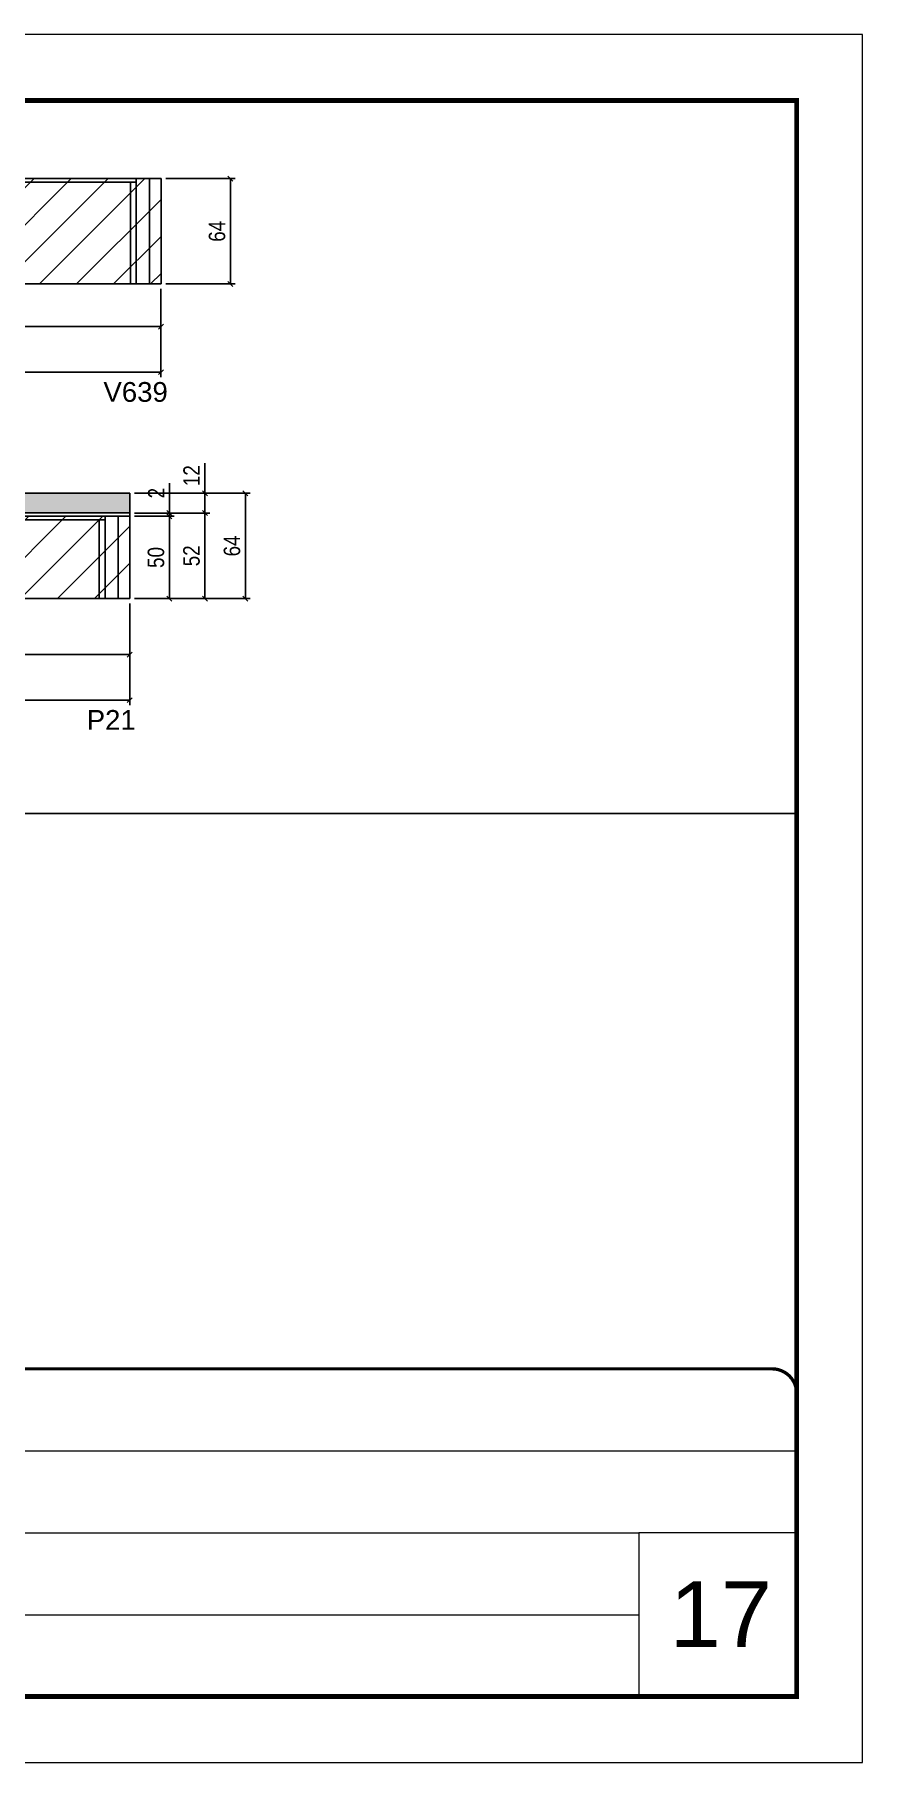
# Model space of a CAD drawing. Extents: x 3309 to 9590, y -2522 to 14608.
# Drawn here: x 4291 to 4794, y 8964 to 10014 of the extents above; entities that cross this region are included whole.
import ezdxf

# ---------------------------------------------------------------- set-up
doc = ezdxf.new("R2010")
doc.units = 0
doc.linetypes.add('CONTINUO', pattern=[0])
doc.linetypes.add('DASHED', pattern=[0.75, 0.5, -0.25])
for name, color, linetype in [('5', 5, 'Continuous'), ('COTA', 241, 'Continuous'), ('Painéis', 200, 'Continuous'), ('SARR_2.2x7', 40, 'Continuous'), ('SARR_3.5x7', 81, 'Continuous')]:
    doc.layers.add(name, color=color, linetype=linetype)
for name, color, linetype, lineweight in [('CARIMBO', 255, 'Continuous', 9), ('Folhas', 255, 'Continuous', 9), ('Hachura', 251, 'Continuous', 9), ('SARRAFO DE PRESSAO', 251, 'DASHED', 9)]:
    doc.layers.add(name, color=color, linetype=linetype, lineweight=lineweight)
doc.styles.add('ARIAL', font='arial.ttf')
doc.styles.add('COTA TECNICA', font='techl___.ttf', dxfattribs={"height": 10})
doc.styles.get("Standard").update_dxf_attribs({"font": 'arial.ttf'})
doc.dimstyles.new('PAINEL', dxfattribs={"dimtxt": 10, "dimasz": 3, "dimexe": 3, "dimexo": 3, "dimgap": 3, "dimtad": 1, "dimdec": 1, "dimzin": 12, "dimdsep": 46, "dimtxsty": 'COTA TECNICA', "dimblk1": 'OBLIQUE', "dimblk2": 'OBLIQUE', "dimsah": 1, "dimcen": 0.9, "dimclrd": 4, "dimclre": 4, "dimclrt": 240, "dimadec": 1, "dimazin": 3, "dimtfac": 1, "dimtdec": 1, "dimtmove": 0, "dimatfit": 3, "dimfxl": 1, "dimtolj": 1, "dimtzin": 12, "dimarcsym": 0})

# ---------------------------------------------------------------- blocks, each defined once
blk = doc.blocks.new('9999999999')
at = {"color": 30, "linetype": 'CONTINUO'}
for p, q in [((98564.6, 34379.6), (99584, 34379.6)), ((98564.6, 34329.8), (99488, 34329.8)), ((99584, 34329.8), (99488, 34329.8)), ((99488, 34329.8), (99488, 34230.2)), ((98564.6, 34280), (99488, 34280))]:
    blk.add_line(p, q, dxfattribs=at)
at = {"color": 30, "linetype": 'CONTINUO', "const_width": 2}
blk.add_lwpolyline([(99584, 34230.2), (99584, 34414.4, 0.414214), (99569, 34429.4), (98229, 34429.4, 0.414214), (98214, 34414.4), (98214, 34245.2, 0.414214), (98229, 34230.2), (99584, 34230.2)], format="xyb", dxfattribs=at)
at = {"layer": 'Folhas'}
blk.add_lwpolyline([(98139, 34190.2), (99624, 34190.2), (99624, 35240.2), (98139, 35240.2)], close=True, dxfattribs=at)
at = {"layer": 'Folhas', "color": 30, "const_width": 3}
blk.add_lwpolyline([(98214, 34230.2), (99584, 34230.2), (99584, 35200.2), (98214, 35200.2)], close=True, dxfattribs=at)
blk = doc.blocks.new('_Oblique')
at = {"color": 0, "linetype": 'ByBlock', "lineweight": -2}
blk.add_line((-0.5, -0.5), (0.5, 0.5), dxfattribs=at)
blk = doc.blocks.new('*D421')
at = {"layer": 'COTA', "color": 4, "linetype": 'ByBlock', "lineweight": -2, "transparency": 16777216}
for p, q in [((3772, 9859), (3772, 9805.4)), ((4368, 9859), (4368, 9805.4)), ((4368, 9808.4), (3772, 9808.4))]:
    blk.add_line(p, q, dxfattribs=at)
at = {"layer": 'Defpoints', "color": 0, "linetype": 'ByBlock', "transparency": 16777216}
for p in [(3772, 9862), (4368, 9862), (3772, 9808.4)]:
    blk.add_point(p, dxfattribs=at)
at = {"layer": 'COTA', "color": 4, "linetype": 'ByBlock', "lineweight": -2, "transparency": 16777216, "xscale": 3, "yscale": 3, "zscale": 3, "rotation": 180}
blk.add_blockref('_Oblique', (3772, 9808.4), dxfattribs=at)
at = {"layer": 'COTA', "color": 4, "linetype": 'ByBlock', "lineweight": -2, "transparency": 16777216, "xscale": 3, "yscale": 3, "zscale": 3}
blk.add_blockref('_Oblique', (4368, 9808.4), dxfattribs=at)
at = {"layer": 'COTA', "color": 240, "linetype": 'ByBlock', "transparency": 16777216, "insert": (4070, 9816.5), "char_height": 10, "attachment_point": 5, "style": 'COTA TECNICA'}
blk.add_mtext('\\A1;596', dxfattribs=at)
blk = doc.blocks.new('*D422')
at = {"layer": 'COTA', "color": 4, "lineweight": -2, "transparency": 16777216}
for p, q in [((4154, 9859), (4154, 9833.1)), ((4368, 9859), (4368, 9833.1)), ((4154, 9836.1), (4368, 9836.1))]:
    blk.add_line(p, q, dxfattribs=at)
at = {"layer": 'Defpoints', "color": 0, "transparency": 16777216}
for p in [(4154, 9862, 0), (4368, 9862, 0), (4368, 9836.1)]:
    blk.add_point(p, dxfattribs=at)
at = {"layer": 'COTA', "color": 4, "lineweight": -2, "transparency": 16777216, "xscale": 3, "yscale": 3, "zscale": 3, "rotation": 180}
blk.add_blockref('_Oblique', (4154, 9836.1), dxfattribs=at)
at = {"layer": 'COTA', "color": 4, "lineweight": -2, "transparency": 16777216, "xscale": 3, "yscale": 3, "zscale": 3}
blk.add_blockref('_Oblique', (4368, 9836.1), dxfattribs=at)
at = {"layer": 'COTA', "color": 240, "transparency": 16777216, "insert": (4261, 9844.2), "char_height": 10, "attachment_point": 5, "style": 'COTA TECNICA'}
blk.add_mtext('\\A1;214', dxfattribs=at)
blk = doc.blocks.new('*D423')
at = {"layer": 'COTA', "color": 4, "lineweight": -2, "transparency": 16777216}
for p, q in [((4371, 9926), (4413.2, 9926)), ((4410.2, 9926), (4410.2, 9862)), ((4371, 9862), (4413.2, 9862))]:
    blk.add_line(p, q, dxfattribs=at)
at = {"layer": 'Defpoints', "color": 0, "transparency": 16777216}
for p in [(4368, 9926, 0), (4368, 9862, 0), (4410.2, 9862)]:
    blk.add_point(p, dxfattribs=at)
at = {"layer": 'COTA', "color": 4, "lineweight": -2, "transparency": 16777216, "xscale": 3, "yscale": 3, "zscale": 3}
for p, rotation in [((4410.2, 9926), 90), ((4410.2, 9862), 270)]:
    blk.add_blockref('_Oblique', p, dxfattribs=dict(at, rotation=rotation))
at = {"layer": 'COTA', "color": 240, "transparency": 16777216, "insert": (4402.1, 9894), "char_height": 10, "attachment_point": 5, "rotation": 90, "style": 'COTA TECNICA'}
blk.add_mtext('\\A1;64', dxfattribs=at)
blk = doc.blocks.new('*D426')
at = {"layer": 'COTA', "color": 4, "linetype": 'ByBlock', "lineweight": -2, "transparency": 16777216}
for p, q in [((3772, 9667.8), (3772, 9606.1)), ((4349, 9667.8), (4349, 9606.1)), ((4349, 9609.1), (3772, 9609.1))]:
    blk.add_line(p, q, dxfattribs=at)
at = {"layer": 'Defpoints', "color": 0, "linetype": 'ByBlock', "transparency": 16777216}
for p in [(3772, 9670.8), (4349, 9670.8), (3772, 9609.1)]:
    blk.add_point(p, dxfattribs=at)
at = {"layer": 'COTA', "color": 4, "linetype": 'ByBlock', "lineweight": -2, "transparency": 16777216, "xscale": 3, "yscale": 3, "zscale": 3, "rotation": 180}
blk.add_blockref('_Oblique', (3772, 9609.1), dxfattribs=at)
at = {"layer": 'COTA', "color": 4, "linetype": 'ByBlock', "lineweight": -2, "transparency": 16777216, "xscale": 3, "yscale": 3, "zscale": 3}
blk.add_blockref('_Oblique', (4349, 9609.1), dxfattribs=at)
at = {"layer": 'COTA', "color": 240, "linetype": 'ByBlock', "transparency": 16777216, "insert": (4060.5, 9617.2), "char_height": 10, "attachment_point": 5, "style": 'COTA TECNICA'}
blk.add_mtext('\\A1;577', dxfattribs=at)
blk = doc.blocks.new('*D427')
at = {"layer": 'COTA', "color": 4, "lineweight": -2, "transparency": 16777216}
for p, q in [((4352, 9722.8), (4397.7, 9722.8)), ((4394.7, 9670.8), (4394.7, 9722.8)), ((4352, 9670.8), (4397.7, 9670.8))]:
    blk.add_line(p, q, dxfattribs=at)
at = {"layer": 'Defpoints', "color": 0, "transparency": 16777216}
for p in [(4349, 9722.8), (4394.7, 9722.8), (4349, 9670.8)]:
    blk.add_point(p, dxfattribs=at)
at = {"layer": 'COTA', "color": 4, "lineweight": -2, "transparency": 16777216, "xscale": 3, "yscale": 3, "zscale": 3}
for p, rotation in [((4394.7, 9722.8), 90), ((4394.7, 9670.8), 270)]:
    blk.add_blockref('_Oblique', p, dxfattribs=dict(at, rotation=rotation))
at = {"layer": 'COTA', "color": 240, "transparency": 16777216, "insert": (4386.6, 9696.8), "char_height": 10, "attachment_point": 5, "rotation": 90, "style": 'COTA TECNICA'}
blk.add_mtext('\\A1;52', dxfattribs=at)
blk = doc.blocks.new('*D428')
at = {"layer": 'COTA', "color": 4, "lineweight": -2, "transparency": 16777216}
for p, q in [((4105, 9667.8), (4105, 9633.8)), ((4349, 9667.8), (4349, 9633.8)), ((4105, 9636.8), (4349, 9636.8))]:
    blk.add_line(p, q, dxfattribs=at)
at = {"layer": 'Defpoints', "color": 0, "transparency": 16777216}
for p in [(4105, 9670.8, 0), (4349, 9670.8, 0), (4349, 9636.8)]:
    blk.add_point(p, dxfattribs=at)
at = {"layer": 'COTA', "color": 4, "lineweight": -2, "transparency": 16777216, "xscale": 3, "yscale": 3, "zscale": 3, "rotation": 180}
blk.add_blockref('_Oblique', (4105, 9636.8), dxfattribs=at)
at = {"layer": 'COTA', "color": 4, "lineweight": -2, "transparency": 16777216, "xscale": 3, "yscale": 3, "zscale": 3}
blk.add_blockref('_Oblique', (4349, 9636.8), dxfattribs=at)
at = {"layer": 'COTA', "color": 240, "transparency": 16777216, "insert": (4227, 9644.9), "char_height": 10, "attachment_point": 5, "style": 'COTA TECNICA'}
blk.add_mtext('\\A1;244', dxfattribs=at)
blk = doc.blocks.new('*D429')
at = {"layer": 'COTA', "color": 4, "lineweight": -2, "transparency": 16777216}
for p, q in [((4394.7, 9734.8), (4394.7, 9753.1)), ((4352, 9734.8), (4397.7, 9734.8)), ((4394.7, 9722.8), (4394.7, 9734.8)), ((4352, 9722.8), (4397.7, 9722.8))]:
    blk.add_line(p, q, dxfattribs=at)
at = {"layer": 'Defpoints', "color": 0, "transparency": 16777216}
for p in [(4349, 9734.8, 0), (4394.7, 9734.8), (4349, 9722.8, 0)]:
    blk.add_point(p, dxfattribs=at)
at = {"layer": 'COTA', "color": 4, "lineweight": -2, "transparency": 16777216, "xscale": 3, "yscale": 3, "zscale": 3}
for p, rotation in [((4394.7, 9734.8), 90), ((4394.7, 9722.8), 270)]:
    blk.add_blockref('_Oblique', p, dxfattribs=dict(at, rotation=rotation))
at = {"layer": 'COTA', "color": 240, "transparency": 16777216, "insert": (4386.6, 9745.5), "char_height": 10, "attachment_point": 5, "rotation": 90, "style": 'COTA TECNICA'}
blk.add_mtext('\\A1;12', dxfattribs=at)
blk = doc.blocks.new('*D430')
at = {"layer": 'COTA', "color": 4, "lineweight": -2, "transparency": 16777216}
for p, q in [((4352, 9734.8), (4422.3, 9734.8)), ((4419.3, 9670.8), (4419.3, 9734.8)), ((4352, 9670.8), (4422.3, 9670.8))]:
    blk.add_line(p, q, dxfattribs=at)
at = {"layer": 'Defpoints', "color": 0, "transparency": 16777216}
for p in [(4349, 9734.8, 0), (4419.3, 9734.8), (4349, 9670.8, 0)]:
    blk.add_point(p, dxfattribs=at)
at = {"layer": 'COTA', "color": 4, "lineweight": -2, "transparency": 16777216, "xscale": 3, "yscale": 3, "zscale": 3}
for p, rotation in [((4419.3, 9734.8), 90), ((4419.3, 9670.8), 270)]:
    blk.add_blockref('_Oblique', p, dxfattribs=dict(at, rotation=rotation))
at = {"layer": 'COTA', "color": 240, "transparency": 16777216, "insert": (4411.2, 9702.8), "char_height": 10, "attachment_point": 5, "rotation": 90, "style": 'COTA TECNICA'}
blk.add_mtext('\\A1;64', dxfattribs=at)
blk = doc.blocks.new('*D1298')
at = {"layer": 'COTA', "color": 4, "lineweight": -2, "transparency": 16777216}
for p, q in [((4352, 9720.8), (4376.1, 9720.8)), ((4373.1, 9670.8), (4373.1, 9720.8)), ((4352, 9670.8), (4376.1, 9670.8))]:
    blk.add_line(p, q, dxfattribs=at)
at = {"layer": 'Defpoints', "color": 0, "transparency": 16777216}
for p in [(4349, 9720.8, 0), (4373.1, 9720.8), (4349, 9670.8, 0)]:
    blk.add_point(p, dxfattribs=at)
at = {"layer": 'COTA', "color": 4, "lineweight": -2, "transparency": 16777216, "xscale": 3, "yscale": 3, "zscale": 3}
for p, rotation in [((4373.1, 9720.8), 90), ((4373.1, 9670.8), 270)]:
    blk.add_blockref('_Oblique', p, dxfattribs=dict(at, rotation=rotation))
at = {"layer": 'COTA', "color": 240, "transparency": 16777216, "insert": (4365, 9695.8), "char_height": 10, "attachment_point": 5, "rotation": 90, "style": 'COTA TECNICA'}
blk.add_mtext('\\A1;50', dxfattribs=at)
blk = doc.blocks.new('*D1299')
at = {"layer": 'COTA', "color": 4, "lineweight": -2, "transparency": 16777216}
for p, q in [((4373.1, 9722.8), (4373.1, 9740.9)), ((4352, 9722.8), (4376.1, 9722.8)), ((4352, 9720.8), (4376.1, 9720.8)), ((4373.1, 9720.8), (4373.1, 9722.8)), ((4373.1, 9720.8), (4373.1, 9717.8))]:
    blk.add_line(p, q, dxfattribs=at)
at = {"layer": 'Defpoints', "color": 0, "transparency": 16777216}
for p in [(4349, 9722.8, 0), (4349, 9720.8, 0), (4373.1, 9722.8)]:
    blk.add_point(p, dxfattribs=at)
at = {"layer": 'COTA', "color": 4, "lineweight": -2, "transparency": 16777216, "xscale": 3, "yscale": 3, "zscale": 3}
for p, rotation in [((4373.1, 9722.8), 270), ((4373.1, 9720.8), 90)]:
    blk.add_blockref('_Oblique', p, dxfattribs=dict(at, rotation=rotation))
at = {"layer": 'COTA', "color": 240, "transparency": 16777216, "insert": (4365.1, 9734.9), "char_height": 10, "attachment_point": 5, "rotation": 90, "style": 'COTA TECNICA'}
blk.add_mtext('\\A1;2', dxfattribs=at)

msp = doc.modelspace()

# ---------------------------------------------------------------- hatches: boundary and pattern name
at = {"layer": 'COTA'}
h = msp.add_hatch(dxfattribs=at)
h.set_pattern_fill('AR-CONC', color=256, scale=0.03)
h.paths.add_polyline_path([(4349.02, 9722.84), (4349.02, 9734.84), (3772.02, 9734.84), (3772.02, 9722.84)])
at = {"layer": 'Hachura', "linetype": 'ByBlock'}
h = msp.add_hatch(dxfattribs=at)
h.set_pattern_fill('ANSI31', color=256, scale=5)
h.paths.add_polyline_path([(4105.02, 9670.84), (4105.02, 9720.84), (3861.02, 9720.84), (3861.02, 9670.84)])
h.paths.add_polyline_path([(4349.02, 9670.84), (4349.02, 9720.84), (4105.02, 9720.84), (4105.02, 9670.84)])
h.paths.add_polyline_path([(4154.02, 9926.03), (4154.02, 9862.03), (4368.02, 9862.03), (4368.02, 9926.03)])

# ---------------------------------------------------------------- linework, layer by layer
at = {"layer": 'COTA'}
for p, q in [((3772.02, 9734.84, 0), (4349.02, 9734.84, 0)), ((4349.02, 9734.84, 0), (4349.02, 9722.84, 0)), ((3384.37, 9540.3), (4754.37, 9540.3))]:
    msp.add_line(p, q, dxfattribs=at)
at = {"layer": 'Painéis', "linetype": 'ByBlock'}
for p, q in [((4368.02, 9926.03, 0), (3772.02, 9926.03, 0)), ((4368.02, 9926.03, 0), (4368.02, 9862.03, 0)), ((4368.02, 9862.03, 0), (3772.02, 9862.03, 0)), ((4349.02, 9722.84, 0), (3772.02, 9722.84, 0)), ((4349.02, 9670.84, 0), (4349.02, 9720.84, 0)), ((4349.02, 9670.84, 0), (3772.02, 9670.84, 0))]:
    msp.add_line(p, q, dxfattribs=at)
at = {"layer": 'Painéis', "linetype": 'ByBlock', "elevation": 0}
msp.add_lwpolyline([(3861.02, 9720.84), (4349.02, 9720.84), (4349.02, 9722.84), (3861.02, 9722.84)], close=True, dxfattribs=at)
at = {"layer": 'SARR_2.2x7', "linetype": 'Continuous'}
for p, q in [((4353.02, 9923.83, 0), (4154.02, 9923.83, 0)), ((4361.02, 9862.03, 0), (4361.02, 9926.03, 0)), ((4334.02, 9718.64, 0), (4105.02, 9718.64, 0)), ((4342.02, 9670.84, 0), (4342.02, 9720.84, 0))]:
    msp.add_line(p, q, dxfattribs=at)
at = {"layer": 'SARR_3.5x7'}
for p, q in [((4349.52, 9923.83, 0), (4349.52, 9862.03, 0)), ((4353.02, 9926.03, 0), (4353.02, 9862.03, 0)), ((4330.52, 9718.64, 0), (4330.52, 9670.84, 0)), ((4334.02, 9720.84, 0), (4334.02, 9670.84, 0))]:
    msp.add_line(p, q, dxfattribs=at)

# ---------------------------------------------------------------- block references
at = {"layer": 'SARRAFO DE PRESSAO', "color": 6, "linetype": 'ByBlock'}
msp.add_blockref('9999999999', (-94829.61, -25226.65), dxfattribs=at)

# ---------------------------------------------------------------- texts
at = {"layer": '5', "linetype": 'Continuous'}
for s, p in [('V639', (4333.03, 9790.39, 0)), ('P21', (4322.84, 9591.08, 0))]:
    msp.add_text(s, height=12, rotation=0.00004, dxfattribs=at).set_placement(p)
at = {"layer": 'CARIMBO', "style": 'ARIAL'}
msp.add_text('17', height=40, dxfattribs=at).set_placement((4677.23, 9033.7))

# ---------------------------------------------------------------- dimensions: what is measured, and where the dimension line sits
at = {"layer": 'COTA'}
for base, p1, p2, picture, middle in [((4410.18, 9862.03), (4368.02, 9926.03, 0), (4368.02, 9862.03, 0), '*D423', (4402.08, 9894.03)), ((4394.67, 9734.84), (4349.02, 9722.84, 0), (4349.02, 9734.84, 0), '*D429', (4386.61, 9745.49)), ((4373.13, 9722.84), (4349.02, 9720.84, 0), (4349.02, 9722.84, 0), '*D1299', (4365.13, 9734.89)), ((4419.27, 9734.84), (4349.02, 9670.84, 0), (4349.02, 9734.84, 0), '*D430', (4411.17, 9702.84)), ((4394.67, 9722.84, 0), (4349.02, 9670.84, 0), (4349.02, 9722.84, 0), '*D427', (4386.56, 9696.84, 0)), ((4373.13, 9720.84), (4349.02, 9670.84, 0), (4349.02, 9720.84, 0), '*D1298', (4365.02, 9695.84))]:
    dim = msp.add_linear_dim(base=base, p1=p1, p2=p2, angle=90, dimstyle='PAINEL', dxfattribs=at)
    dim.commit()
    dim.dimension.update_dxf_attribs({"geometry": picture, "text_midpoint": middle})
at = {"layer": 'COTA', "linetype": 'ByBlock'}
for base, p1, p2, picture, middle in [((3772.02, 9808.4, 0), (4368.02, 9862.03, 0), (3772.02, 9862.03, 0), '*D421', (4070.02, 9816.54, 0)), ((3772.02, 9609.09, 0), (4349.02, 9670.84, 0), (3772.02, 9670.84, 0), '*D426', (4060.52, 9617.2, 0))]:
    dim = msp.add_linear_dim(base=base, p1=p1, p2=p2, angle=180, dimstyle='PAINEL', dxfattribs=at)
    dim.commit()
    dim.dimension.update_dxf_attribs({"geometry": picture, "text_midpoint": middle})
at = {"layer": 'COTA'}
for base, p1, p2, picture, middle in [((4368.02, 9836.11), (4154.02, 9862.03, 0), (4368.02, 9862.03, 0), '*D422', (4261.02, 9844.19)), ((4349.02, 9636.8, 0), (4105.02, 9670.84, 0), (4349.02, 9670.84, 0), '*D428', (4227.02, 9644.87, 0))]:
    dim = msp.add_linear_dim(base=base, p1=p1, p2=p2, dimstyle='PAINEL', dxfattribs=at)
    dim.commit()
    dim.dimension.update_dxf_attribs({"geometry": picture, "text_midpoint": middle})

doc.saveas('drawing.dxf')
